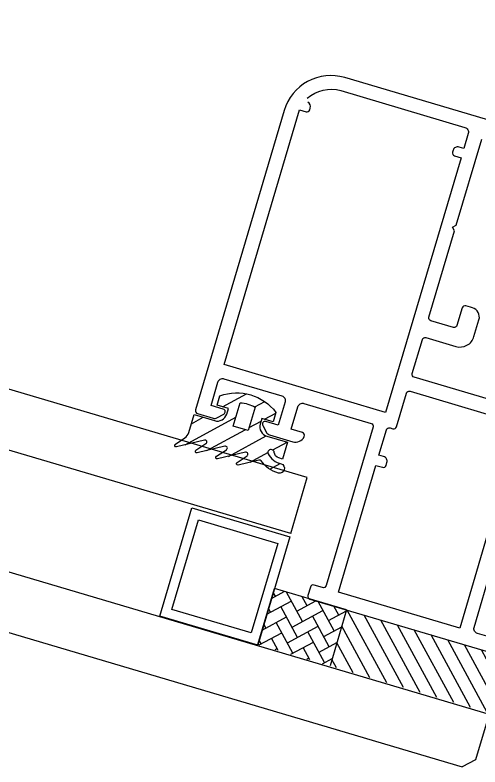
# Model space of a CAD drawing. Header units: millimetres. Extents: x 62878 to 70819, y -67946 to -61850.
# Drawn here: x 67325.89 to 67330.67, y -67112.56 to -67104.83 of the extents above; entities that cross this region are included whole.
import ezdxf

# ---------------------------------------------------------------- set-up
doc = ezdxf.new("R2010")
doc.units = ezdxf.units.MM
doc.layers.add('DOGRAMA', color=171, linetype='Continuous', lineweight=0)
doc.layers.add('DOĞRAMA-yeni', color=40, linetype='Continuous')

# ---------------------------------------------------------------- blocks, each defined once
blk = doc.blocks.new('SPANDREL 96')
at = {"layer": 'DOĞRAMA-yeni', "color": 122, "lineweight": -2}
for p, q in [((46177.0208, 27268.3213), (46084.9453, 27241.1029)), ((46177.0948, 27267.7176), (46085.2204, 27240.5586)), ((46086.8142, 27243.5309), (46090.7601, 27244.6959)), ((46086.9841, 27242.9554), (46091.1684, 27244.1908)), ((46086.9841, 27242.9554), (46086.8142, 27243.5309)), ((46084.9453, 27241.1029), (46085.0841, 27240.6328)), ((46085.0841, 27240.6328), (46085.2204, 27240.5586))]:
    blk.add_line(p, q, dxfattribs=at)
for points in [[(46087.3222, 27241.8104), (46088.3292, 27242.1077), (46088.0008, 27243.2202), (46086.9937, 27242.9229)], [(46087.3898, 27241.9346), (46088.205, 27242.1753), (46087.9332, 27243.096), (46087.118, 27242.8553)]]:
    blk.add_lwpolyline(points, close=True, dxfattribs=at)

msp = doc.modelspace()

# ---------------------------------------------------------------- hatches: boundary and pattern name
at = {"layer": 'DOGRAMA', "lineweight": -2}
h = msp.add_hatch(dxfattribs=at)
h.set_pattern_fill('ANSI31', color=256, scale=0.05, angle=343.50275, style=0)
h.set_pattern_definition([(28.49896, (67230.20123, -67067.4971), (-0.07574642, 0.1395136), [])])
edge = h.paths.add_edge_path(flags=16)
edge.add_arc((67328.174, -67109.2141), 0.4, 61.962, 85.03592, ccw=False)
edge.add_line((67328.362, -67108.8611), (67328.2905, -67109.1026))
edge.add_line((67328.2905, -67109.1026), (67328.137, -67109.0572))
edge.add_line((67328.137, -67109.0572), (67328.2086, -67108.8156))
edge = h.paths.add_edge_path()
edge.add_arc((67328.174, -67109.2141), 0.5, 36.62906, 110.36886, ccw=False)
edge.add_line((67328.5752, -67108.9158), (67328.5468, -67109.0117))
edge.add_line((67328.5468, -67109.0117), (67328.4318, -67108.9776))
edge.add_line((67328.4318, -67108.9776), (67328.4147, -67109.0352))
edge.add_arc((67328.5106, -67109.0636), 0.1, 163.49896, 253.49896)
edge.add_line((67328.4822, -67109.1594), (67328.6932, -67109.2219))
edge.add_line((67328.6932, -67109.2219), (67328.642, -67109.3945))
edge.add_line((67328.642, -67109.3945), (67328.6042, -67109.3833))
edge.add_arc((67328.6226, -67109.321), 0.065, 185.08962, 253.49896, ccw=False)
edge.add_arc((67328.5253, -67109.3296), 0.0327, 5.08962, 198.92924)
edge.add_arc((67328.671, -67109.248), 0.1993, 207.58274, 257.84864)
edge.add_arc((67328.6136, -67109.4904), 0.05, -105.52888, 71.98435, ccw=False)
edge.add_arc((67328.687, -67109.2271), 0.3233, 215.1133, 254.43961, ccw=False)
edge.add_arc((67328.4061, -67109.4246), 0.02, 35.1133, 103.49896)
edge.add_line((67328.4014, -67109.4051), (67328.1875, -67109.4565))
edge.add_arc((67328.184, -67109.4419), 0.015, 123.49896, 283.49896, ccw=False)
edge.add_line((67328.1757, -67109.4294), (67328.2784, -67109.3614))
edge.add_arc((67328.2673, -67109.3447), 0.02, 303.49896, 463.49896)
edge.add_line((67328.2627, -67109.3253), (67327.9765, -67109.394))
edge.add_arc((67327.973, -67109.3794), 0.015, 123.49896, 283.49896, ccw=False)
edge.add_line((67327.9647, -67109.3669), (67328.0674, -67109.2989))
edge.add_arc((67328.0564, -67109.2823), 0.02, 303.49896, 463.49896)
edge.add_line((67328.0517, -67109.2628), (67327.7656, -67109.3315))
edge.add_arc((67327.7621, -67109.3169), 0.015, 123.49896, 283.49896, ccw=False)
edge.add_line((67327.7538, -67109.3044), (67327.8565, -67109.2365))
edge.add_arc((67327.8454, -67109.2198), 0.02, 303.49896, 463.49896)
edge.add_line((67327.8408, -67109.2003), (67327.5546, -67109.269))
edge.add_arc((67327.5511, -67109.2544), 0.015, 123.49896, 283.49896, ccw=False)
edge.add_line((67327.5429, -67109.2419), (67327.6387, -67109.1785))
edge.add_arc((67327.5835, -67109.0951), 0.1, 303.49896, 343.49896)
edge.add_line((67327.6794, -67109.1235), (67327.7343, -67108.9379))
edge.add_line((67327.7343, -67108.9379), (67327.9453, -67109.0004))
edge.add_arc((67327.9737, -67108.9045), 0.1, 253.49896, 343.49896)
edge.add_line((67328.0696, -67108.9329), (67328.0866, -67108.8754))
edge.add_line((67328.0866, -67108.8754), (67327.9716, -67108.8413))
edge.add_line((67327.9716, -67108.8413), (67328, -67108.7454))
h = msp.add_hatch(dxfattribs=at)
h.set_pattern_fill('AR-HBONE', color=256, scale=0.03, angle=343.50275, style=0)
h.set_pattern_definition([(28.49896, (67334.77747, -67075.21041), (0.04820196, 0.16271623), [0.36, -0.12]), (118.49896, (67334.88293, -67075.15315), (0.04820196, 0.16271623), [0.36, -0.12])])
h.paths.add_polyline_path([(67328.8001, -67110.7972), (67328.5604, -67110.7262), (67328.39, -67111.3015), (67329.1316, -67111.5212), (67329.3021, -67110.9459)])
h = msp.add_hatch(dxfattribs=at)
h.set_pattern_fill('ANSI31', color=256, scale=0.04, angle=343.50275, style=0)
h.set_pattern_definition([(118.49896, (67460.54055, -67135.73127), (0.11161088, 0.06059713), [])])
h.paths.add_polyline_path([(67329.5594, -67111.0508, 0.414214), (67329.5936, -67111.0322), (67330.8424, -67111.4022, 0.153231), (67330.7679, -67112.0059), (67329.3968, -67111.5997)])
h.paths.add_polyline_path([(67329.3021, -67110.9459), (67329.5408, -67111.0166, 0.414214), (67329.5594, -67111.0508), (67329.3968, -67111.5997), (67329.1316, -67111.5212)])

# ---------------------------------------------------------------- linework, layer by layer
for p, q in [((67328.39, -67111.3015), (67328.5604, -67110.7262)), ((67329.3021, -67110.9459), (67328.5604, -67110.7262)), ((67329.3021, -67110.9459), (67329.1316, -67111.5212)), ((67329.3021, -67110.9459), (67329.1316, -67111.5212))]:
    msp.add_line(p, q, dxfattribs=at)
at = {"layer": 'DOGRAMA', "lineweight": -2, "ltscale": 0.5}
for points in [[(67331.4678, -67106.1224), (67329.2817, -67105.4748, 0.414214), (67328.6603, -67105.8122), (67327.7485, -67108.89, 0.414214), (67327.7688, -67108.9272), (67327.9311, -67108.9753, 0.19911), (67327.9692, -67108.9713), (67328.0401, -67108.9328, 0.668097), (67328.0346, -67108.8808), (67327.9083, -67108.8434), (67327.9794, -67108.6037, -0.414214), (67328.0415, -67108.57), (67328.636, -67108.7461, -0.414214), (67328.6697, -67108.8082), (67328.5987, -67109.0479), (67328.4724, -67109.0105, 0.668097), (67328.4395, -67109.0511), (67328.478, -67109.1221, 0.198962), (67328.5078, -67109.1461), (67328.7475, -67109.2172, 0.372839), (67328.8667, -67109.1631, 0.45685), (67328.848, -67109.1218), (67328.7329, -67109.0877), (67328.8011, -67108.8576, -0.414214), (67328.8632, -67108.8238), (67329.5536, -67109.0283, -0.414214), (67329.5738, -67109.0656), (67329.091, -67110.6956, -0.414214), (67329.0537, -67110.7159), (67328.9674, -67110.6903, 0.414214), (67328.9301, -67110.7105), (67328.9045, -67110.7968, 0.414214), (67328.9248, -67110.8341), (67330.9095, -67111.4221, 0.414214)], [(67328.8976, -67105.6877, -0.26214), (67329.242, -67105.609), (67330.5172, -67105.9868, -0.414214), (67330.5509, -67106.0489), (67330.5055, -67106.2023), (67330.4575, -67106.1881, 0.414214), (67330.3954, -67106.2219), (67330.3897, -67106.241, 0.414214), (67330.4099, -67106.2783), (67330.4771, -67106.2982), (67329.7017, -67108.9158), (67328.0429, -67108.4244), (67328.8183, -67105.8068), (67328.8854, -67105.8267, 0.414214), (67328.9227, -67105.8065), (67328.9284, -67105.7873, 0.361813), (67328.9031, -67105.7285)], [(67331.7414, -67109.0715), (67329.9964, -67108.5546, -0.414214), (67329.9761, -67108.5173), (67330.0798, -67108.1674, -0.414214), (67330.1171, -67108.1471), (67330.4239, -67108.238, 0.414214), (67330.6103, -67108.1368), (67330.6615, -67107.9642, 0.414214), (67330.594, -67107.8399), (67330.5748, -67107.8342), (67330.5269, -67107.82, 0.414214), (67330.4896, -67107.8403), (67330.4356, -67108.0224, -0.414214), (67330.3983, -67108.0427), (67330.1682, -67107.9745, -0.414214), (67330.148, -67107.9372), (67330.4107, -67107.0503), (67330.3905, -67107.013), (67330.4277, -67106.9928), (67330.6905, -67106.1059, -0.414214)], [(67330.8371, -67111.2442), (67330.6453, -67111.1874, -0.414214), (67330.6116, -67111.1252), (67330.8019, -67110.4828, -0.414214)]]:
    msp.add_lwpolyline(points, format="xyb", dxfattribs=at)
at = {"layer": 'DOGRAMA', "lineweight": -2}
for points in [[(67328, -67108.7454, -0.333333), (67328.5752, -67108.9158), (67328.5468, -67109.0117), (67328.4318, -67108.9776), (67328.4147, -67109.0352, 0.414214), (67328.4822, -67109.1594), (67328.6932, -67109.2219), (67328.642, -67109.3945), (67328.6042, -67109.3833, -0.307685), (67328.5579, -67109.3267, 1.128702), (67328.4944, -67109.3403, 0.222912), (67328.6291, -67109.4428, -0.978531), (67328.6002, -67109.5386, -0.173298), (67328.4225, -67109.4131, 0.307572), (67328.4014, -67109.4051), (67328.1875, -67109.4565, -0.8391), (67328.1757, -67109.4294), (67328.2784, -67109.3614, 0.8391), (67328.2627, -67109.3253), (67327.9765, -67109.394, -0.8391), (67327.9647, -67109.3669), (67328.0674, -67109.2989, 0.8391), (67328.0517, -67109.2628), (67327.7656, -67109.3315, -0.8391), (67327.7538, -67109.3044), (67327.8565, -67109.2365, 0.8391), (67327.8408, -67109.2003), (67327.5546, -67109.269, -0.8391), (67327.5429, -67109.2419), (67327.6387, -67109.1785, 0.176327), (67327.6794, -67109.1235), (67327.7343, -67108.9379), (67327.9453, -67109.0004, 0.414214), (67328.0696, -67108.9329), (67328.0866, -67108.8754), (67327.9716, -67108.8413)], [(67328.2086, -67108.8156, -0.101021), (67328.362, -67108.8611), (67328.2905, -67109.1026), (67328.137, -67109.0572)], [(67328.2086, -67108.8156, -0.101021), (67328.362, -67108.8611), (67328.2905, -67109.1026), (67328.137, -67109.0572)]]:
    msp.add_lwpolyline(points, format="xyb", close=True, dxfattribs=at)
at = {"layer": 'DOGRAMA', "linetype": 'ByBlock', "lineweight": -2}
msp.add_lwpolyline([(67330.8494, -67109.8294), (67330.4631, -67111.1334), (67329.2167, -67110.7641), (67329.603, -67109.4602), (67329.6701, -67109.48, 0.414214), (67329.7074, -67109.4598), (67329.7159, -67109.431, 0.414214), (67329.6822, -67109.3689), (67329.6342, -67109.3547), (67329.7109, -67109.0958, -0.414214), (67329.7482, -67109.0756), (67329.7769, -67109.0841, 0.414214), (67329.8142, -67109.0638), (67329.9165, -67108.7187, -0.414214), (67329.9538, -67108.6984), (67331.1715, -67109.0591, -0.414214)], format="xyb", dxfattribs=at)

# ---------------------------------------------------------------- block references
at = {"layer": 'DOĞRAMA-yeni', "xscale": -1, "rotation": 359.9612925110064}
msp.add_blockref('SPANDREL 96', (113397.2965, -94384.2457), dxfattribs=at)

doc.saveas('drawing.dxf')
